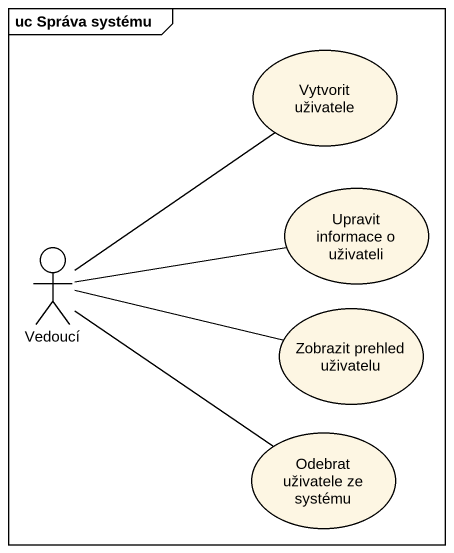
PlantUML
@startuml
mainframe uc Správa systému
usecase "Vytvorit uživatele" as Vytvorit_uživatele
usecase "Upravit informace o uživateli" as Upravit_informace_o
actor Vedoucí
usecase "Zobrazit prehled uživatelu" as Zobrazit_prehled_uživatelu
usecase "Odebrat uživatele ze systému" as Odebrat_uživatele_ze_systému
Vedoucí -up- Vytvorit_uživatele
Vedoucí -right- Upravit_informace_o
Zobrazit_prehled_uživatelu -left- Vedoucí
Odebrat_uživatele_ze_systému -up- Vedoucí
@enduml
